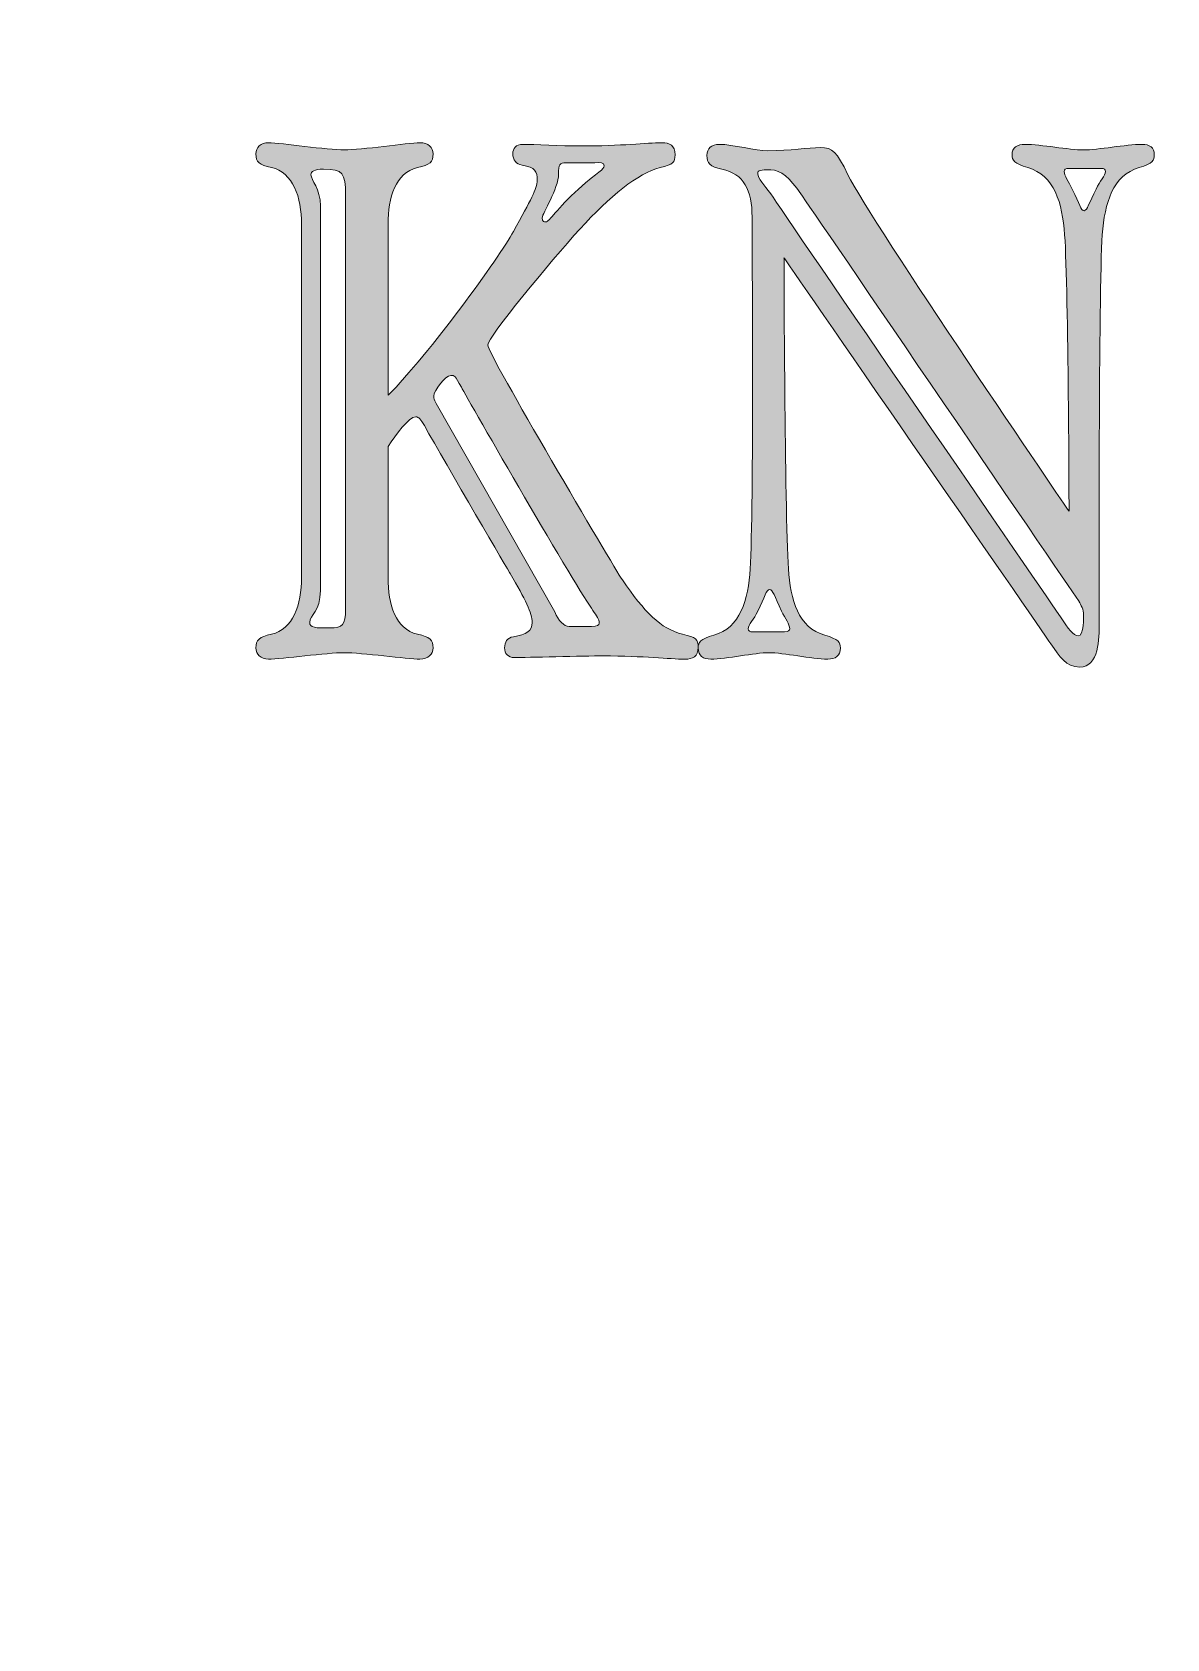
# Model space of a CAD drawing. Extents: x 68 to 882, y -1074 to 317.
# Drawn here: x 625.4 to 731.3, y -853.9 to -704 of the extents above; entities that cross this region are included whole.
import ezdxf

# ---------------------------------------------------------------- set-up
doc = ezdxf.new("R2010")
doc.units = 0
doc.header["$MEASUREMENT"] = 0
doc.layers.add('Layer 1', color=7, linetype='Continuous', lineweight=0)

# ---------------------------------------------------------------- blocks, each defined once
blk = doc.blocks.new('Block_8')
at = {"layer": 'Layer 1', "true_color": 0x000000, "transparency": 33554687}
h = blk.add_hatch(color=18, dxfattribs=at)
h.dxf.hatch_style = 2
edge = h.paths.add_edge_path()
edge.add_spline(control_points=[(675.2, -716.16), (674.61, -716.16), (674.5, -716.31), (674.5, -717.21), (674.5, -718.62), (672.98, -720.86), (672.98, -721.31), (672.98, -721.68), (673.15, -721.68), (673.33, -721.68), (673.62, -721.68), (674.38, -720.41), (676.37, -718.62), (678.24, -716.91), (678.76, -716.83), (678.76, -716.46), (678.76, -716.09), (678.41, -716.16), (677.89, -716.16), (677.89, -716.16), (675.2, -716.16), (675.2, -716.16)], knot_values=[0, 0, 0, 0, 1, 1, 1, 2, 2, 2, 3, 3, 3, 4, 4, 4, 5, 5, 5, 6, 6, 6, 7, 7, 7, 7], degree=3, periodic=0)
edge = h.paths.add_edge_path()
edge.add_spline(control_points=[(662.86, -737.94), (662.86, -738.17), (662.86, -738.24), (663.09, -738.62), (663.09, -738.62), (674.14, -758.09), (674.14, -758.09), (674.5, -758.91), (675.02, -759.43), (675.49, -759.43), (675.49, -759.43), (677.59, -759.43), (677.59, -759.43), (678.12, -759.43), (678.3, -759.35), (678.3, -759.13), (678.3, -758.76), (678.06, -758.46), (677.71, -757.94), (676.48, -756.37), (666.02, -738.24), (665.43, -737.12), (664.85, -736.01), (664.79, -736.01), (664.44, -736.01), (663.97, -736.01), (662.86, -737.42), (662.86, -737.94)], knot_values=[0, 0, 0, 0, 1, 1, 1, 2, 2, 2, 3, 3, 3, 4, 4, 4, 5, 5, 5, 6, 6, 6, 7, 7, 7, 8, 8, 8, 9, 9, 9, 9], degree=3, periodic=0)
edge = h.paths.add_edge_path()
edge.add_spline(control_points=[(654.62, -757.79), (654.62, -757.79), (654.62, -719.15), (654.62, -719.15), (654.62, -717.13), (654.38, -716.76), (652.57, -716.76), (651.69, -716.76), (651.4, -716.98), (651.4, -717.28), (651.4, -717.8), (652.28, -718.55), (652.28, -720.19), (652.28, -720.19), (652.28, -756.07), (652.28, -756.07), (652.28, -758.09), (651.28, -758.31), (651.28, -759.06), (651.28, -759.58), (651.81, -759.58), (653.16, -759.58), (654.38, -759.58), (654.62, -759.35), (654.62, -757.79)], knot_values=[0, 0, 0, 0, 1, 1, 1, 2, 2, 2, 3, 3, 3, 4, 4, 4, 5, 5, 5, 6, 6, 6, 7, 7, 7, 8, 8, 8, 8], degree=3, periodic=0)
edge = h.paths.add_edge_path()
edge.add_spline(control_points=[(661.98, -740.7), (661.63, -740.11), (661.46, -739.88), (661.17, -739.88), (660.52, -739.88), (659.35, -741.53), (658.59, -742.64), (658.59, -742.64), (658.59, -754.88), (658.59, -754.88), (658.59, -757.41), (659.29, -759.65), (661.34, -760.17), (662.51, -760.4), (662.8, -760.7), (662.8, -761.44), (662.8, -762.04), (662.33, -762.49), (661.57, -762.49), (660.41, -762.49), (656.08, -761.89), (654.5, -761.89), (652.92, -761.89), (648.65, -762.49), (647.43, -762.49), (646.72, -762.49), (646.26, -762.04), (646.26, -761.44), (646.26, -760.7), (646.55, -760.4), (647.72, -760.17), (649.71, -759.73), (650.52, -757.41), (650.52, -754.88), (650.52, -754.88), (650.52, -721.91), (650.52, -721.91), (650.52, -719.37), (649.71, -717.06), (647.72, -716.61), (646.55, -716.39), (646.26, -716.09), (646.26, -715.34), (646.26, -714.75), (646.72, -714.3), (647.43, -714.3), (648.65, -714.3), (652.92, -714.97), (654.5, -714.97), (656.08, -714.97), (660.41, -714.3), (661.57, -714.3), (662.33, -714.3), (662.8, -714.75), (662.8, -715.34), (662.8, -716.09), (662.51, -716.39), (661.34, -716.61), (659.29, -717.13), (658.59, -719.37), (658.59, -721.91), (658.59, -721.91), (658.59, -737.87), (658.59, -737.87), (662.39, -734.07), (669, -724.97), (670.29, -722.58), (671.92, -719.59), (672.51, -718.62), (672.51, -717.8), (672.51, -716.98), (672.33, -716.61), (671.1, -716.39), (670.52, -716.31), (670.23, -715.86), (670.23, -715.34), (670.23, -714.82), (670.52, -714.45), (671.16, -714.45), (672.16, -714.45), (674.85, -714.6), (676.48, -714.6), (680.46, -714.6), (682.68, -714.3), (684.14, -714.3), (684.9, -714.3), (685.37, -714.52), (685.37, -715.42), (685.37, -716.16), (685.25, -716.31), (683.97, -716.61), (681.92, -717.13), (679.29, -719.3), (676.48, -722.35), (673.74, -725.41), (667.89, -732.42), (667.89, -733.17), (667.89, -733.99), (679.58, -753.76), (680.46, -755.1), (682.51, -758.09), (684.03, -759.65), (686.07, -760.17), (687.36, -760.47), (687.53, -760.62), (687.53, -761.37), (687.53, -762.26), (687.01, -762.49), (686.31, -762.49), (684.79, -762.49), (682.56, -762.19), (678.65, -762.19), (676.95, -762.19), (671.4, -762.34), (670.4, -762.34), (669.76, -762.34), (669.47, -761.96), (669.47, -761.44), (669.47, -760.92), (669.7, -760.47), (670.29, -760.4), (671.51, -760.17), (672.04, -759.88), (672.04, -759.06), (672.04, -758.23), (671.4, -756.89), (669.99, -754.51), (669.99, -754.51), (664.03, -744.36), (661.98, -740.7)], knot_values=[0, 0, 0, 0, 1, 1, 1, 2, 2, 2, 3, 3, 3, 4, 4, 4, 5, 5, 5, 6, 6, 6, 7, 7, 7, 8, 8, 8, 9, 9, 9, 10, 10, 10, 11, 11, 11, 12, 12, 12, 13, 13, 13, 14, 14, 14, 15, 15, 15, 16, 16, 16, 17, 17, 17, 18, 18, 18, 19, 19, 19, 20, 20, 20, 21, 21, 21, 22, 22, 22, 23, 23, 23, 24, 24, 24, 25, 25, 25, 26, 26, 26, 27, 27, 27, 28, 28, 28, 29, 29, 29, 30, 30, 30, 31, 31, 31, 32, 32, 32, 33, 33, 33, 34, 34, 34, 35, 35, 35, 36, 36, 36, 37, 37, 37, 38, 38, 38, 39, 39, 39, 40, 40, 40, 41, 41, 41, 42, 42, 42, 43, 43, 43, 43], degree=3, periodic=0)
h = blk.add_hatch(color=18, dxfattribs=at)
h.dxf.hatch_style = 2
edge = h.paths.add_edge_path()
edge.add_spline(control_points=[(722.44, -718.62), (723.14, -720.04), (723.25, -720.64), (723.55, -720.64), (723.84, -720.64), (724.01, -719.89), (724.66, -718.62), (725.01, -717.88), (725.53, -717.36), (725.53, -716.98), (725.53, -716.76), (725.42, -716.69), (725.13, -716.69), (725.13, -716.69), (722.14, -716.69), (722.14, -716.69), (721.79, -716.69), (721.68, -716.83), (721.68, -716.98), (721.68, -717.36), (722.14, -717.95), (722.44, -718.62)], knot_values=[0, 0, 0, 0, 1, 1, 1, 2, 2, 2, 3, 3, 3, 4, 4, 4, 5, 5, 5, 6, 6, 6, 7, 7, 7, 7], degree=3, periodic=0)
edge = h.paths.add_edge_path()
edge.add_spline(control_points=[(694.31, -719.07), (695.78, -721.31), (720.51, -757.34), (721.33, -758.53), (722.09, -759.65), (722.49, -760.32), (723.02, -760.32), (723.55, -760.32), (723.49, -758.53), (723.49, -758.16), (723.49, -757.79), (723.08, -757.12), (723.08, -757.12), (723.08, -757.12), (698, -720.34), (697.12, -719.07), (696.07, -717.58), (695.25, -716.83), (694.31, -716.83), (693.32, -716.83), (693.09, -716.83), (693.09, -717.21), (693.09, -717.58), (693.67, -718.25), (694.31, -719.07)], knot_values=[0, 0, 0, 0, 1, 1, 1, 2, 2, 2, 3, 3, 3, 4, 4, 4, 5, 5, 5, 6, 6, 6, 7, 7, 7, 8, 8, 8, 8], degree=3, periodic=0)
edge = h.paths.add_edge_path()
edge.add_spline(control_points=[(695.31, -758.01), (694.66, -756.59), (694.49, -756), (694.2, -756), (693.9, -756), (693.73, -756.67), (693.09, -758.01), (692.74, -758.76), (692.21, -759.28), (692.21, -759.65), (692.21, -759.88), (692.33, -759.95), (692.68, -759.95), (692.68, -759.95), (695.6, -759.95), (695.6, -759.95), (695.95, -759.95), (696.07, -759.8), (696.07, -759.65), (696.07, -759.28), (695.66, -758.68), (695.31, -758.01)], knot_values=[0, 0, 0, 0, 1, 1, 1, 2, 2, 2, 3, 3, 3, 4, 4, 4, 5, 5, 5, 6, 6, 6, 7, 7, 7, 7], degree=3, periodic=0)
edge = h.paths.add_edge_path()
edge.add_spline(control_points=[(721.73, -722.88), (721.5, -719.89), (720.8, -717.36), (718.29, -716.61), (717, -716.24), (716.82, -715.94), (716.82, -715.42), (716.82, -714.75), (717.29, -714.45), (718.05, -714.45), (719.51, -714.45), (722.14, -714.97), (723.49, -714.97), (724.83, -714.97), (727.46, -714.45), (728.93, -714.45), (729.69, -714.45), (730.09, -714.75), (730.09, -715.42), (730.09, -715.94), (729.98, -716.24), (728.69, -716.61), (726.18, -717.36), (725.48, -719.89), (725.24, -722.88), (724.89, -728.4), (724.95, -755.77), (724.95, -759.13), (724.95, -760.55), (724.95, -763.23), (723.14, -763.23), (721.85, -763.23), (721.27, -762.26), (720.45, -761.07), (719.16, -759.2), (695.54, -725.04), (695.54, -725.04), (695.54, -725.04), (695.6, -748.54), (695.95, -754.06), (696.13, -756.97), (696.89, -759.58), (699.34, -760.25), (700.63, -760.62), (700.8, -760.92), (700.8, -761.44), (700.8, -762.19), (700.34, -762.49), (699.63, -762.49), (698.11, -762.49), (695.48, -761.89), (694.14, -761.89), (692.79, -761.89), (690.22, -762.49), (688.7, -762.49), (688, -762.49), (687.53, -762.19), (687.53, -761.44), (687.53, -760.92), (687.71, -760.62), (688.99, -760.25), (691.45, -759.58), (692.21, -756.97), (692.38, -754.06), (692.74, -748.54), (692.56, -723.77), (692.56, -721.24), (692.56, -718.7), (691.8, -717.21), (689.75, -716.76), (688.64, -716.54), (688.35, -716.16), (688.35, -715.49), (688.35, -714.82), (688.76, -714.45), (689.52, -714.45), (690.69, -714.45), (692.97, -715.04), (694.02, -715.04), (696.19, -715.04), (697.76, -714.75), (698.93, -714.75), (700.1, -714.75), (700.45, -715.12), (701.51, -717.28), (703.67, -721.68), (722.14, -748.69), (722.14, -748.69), (722.14, -748.69), (722.09, -728.4), (721.73, -722.88)], knot_values=[0, 0, 0, 0, 1, 1, 1, 2, 2, 2, 3, 3, 3, 4, 4, 4, 5, 5, 5, 6, 6, 6, 7, 7, 7, 8, 8, 8, 9, 9, 9, 10, 10, 10, 11, 11, 11, 12, 12, 12, 13, 13, 13, 14, 14, 14, 15, 15, 15, 16, 16, 16, 17, 17, 17, 18, 18, 18, 19, 19, 19, 20, 20, 20, 21, 21, 21, 22, 22, 22, 23, 23, 23, 24, 24, 24, 25, 25, 25, 26, 26, 26, 27, 27, 27, 28, 28, 28, 29, 29, 29, 30, 30, 30, 30], degree=3, periodic=0)
at = {"layer": 'Layer 1'}
for points, knots in [([(661.98, -740.7), (661.63, -740.11), (661.46, -739.88), (661.17, -739.88), (660.52, -739.88), (659.35, -741.53), (658.59, -742.64), (658.59, -742.64), (658.59, -754.88), (658.59, -754.88), (658.59, -757.41), (659.29, -759.65), (661.34, -760.17), (662.51, -760.4), (662.8, -760.7), (662.8, -761.44), (662.8, -762.04), (662.33, -762.49), (661.57, -762.49), (660.41, -762.49), (656.08, -761.89), (654.5, -761.89), (652.92, -761.89), (648.65, -762.49), (647.43, -762.49), (646.72, -762.49), (646.26, -762.04), (646.26, -761.44), (646.26, -760.7), (646.55, -760.4), (647.72, -760.17), (649.71, -759.73), (650.52, -757.41), (650.52, -754.88), (650.52, -754.88), (650.52, -721.91), (650.52, -721.91), (650.52, -719.37), (649.71, -717.06), (647.72, -716.61), (646.55, -716.39), (646.26, -716.09), (646.26, -715.34), (646.26, -714.75), (646.72, -714.3), (647.43, -714.3), (648.65, -714.3), (652.92, -714.97), (654.5, -714.97), (656.08, -714.97), (660.41, -714.3), (661.57, -714.3), (662.33, -714.3), (662.8, -714.75), (662.8, -715.34), (662.8, -716.09), (662.51, -716.39), (661.34, -716.61), (659.29, -717.13), (658.59, -719.37), (658.59, -721.91), (658.59, -721.91), (658.59, -737.87), (658.59, -737.87), (662.39, -734.07), (669, -724.97), (670.29, -722.58), (671.92, -719.59), (672.51, -718.62), (672.51, -717.8), (672.51, -716.98), (672.33, -716.61), (671.1, -716.39), (670.52, -716.31), (670.23, -715.86), (670.23, -715.34), (670.23, -714.82), (670.52, -714.45), (671.16, -714.45), (672.16, -714.45), (674.85, -714.6), (676.48, -714.6), (680.46, -714.6), (682.68, -714.3), (684.14, -714.3), (684.9, -714.3), (685.37, -714.52), (685.37, -715.42), (685.37, -716.16), (685.25, -716.31), (683.97, -716.61), (681.92, -717.13), (679.29, -719.3), (676.48, -722.35), (673.74, -725.41), (667.89, -732.42), (667.89, -733.17), (667.89, -733.99), (679.58, -753.76), (680.46, -755.1), (682.51, -758.09), (684.03, -759.65), (686.07, -760.17), (687.36, -760.47), (687.53, -760.62), (687.53, -761.37), (687.53, -762.26), (687.01, -762.49), (686.31, -762.49), (684.79, -762.49), (682.56, -762.19), (678.65, -762.19), (676.95, -762.19), (671.4, -762.34), (670.4, -762.34), (669.76, -762.34), (669.47, -761.96), (669.47, -761.44), (669.47, -760.92), (669.7, -760.47), (670.29, -760.4), (671.51, -760.17), (672.04, -759.88), (672.04, -759.06), (672.04, -758.23), (671.4, -756.89), (669.99, -754.51), (669.99, -754.51), (664.03, -744.36), (661.98, -740.7)], [0, 0, 0, 0, 1, 1, 1, 2, 2, 2, 3, 3, 3, 4, 4, 4, 5, 5, 5, 6, 6, 6, 7, 7, 7, 8, 8, 8, 9, 9, 9, 10, 10, 10, 11, 11, 11, 12, 12, 12, 13, 13, 13, 14, 14, 14, 15, 15, 15, 16, 16, 16, 17, 17, 17, 18, 18, 18, 19, 19, 19, 20, 20, 20, 21, 21, 21, 22, 22, 22, 23, 23, 23, 24, 24, 24, 25, 25, 25, 26, 26, 26, 27, 27, 27, 28, 28, 28, 29, 29, 29, 30, 30, 30, 31, 31, 31, 32, 32, 32, 33, 33, 33, 34, 34, 34, 35, 35, 35, 36, 36, 36, 37, 37, 37, 38, 38, 38, 39, 39, 39, 40, 40, 40, 41, 41, 41, 42, 42, 42, 43, 43, 43, 43]), ([(721.73, -722.88), (721.5, -719.89), (720.8, -717.36), (718.29, -716.61), (717, -716.24), (716.82, -715.94), (716.82, -715.42), (716.82, -714.75), (717.29, -714.45), (718.05, -714.45), (719.51, -714.45), (722.14, -714.97), (723.49, -714.97), (724.83, -714.97), (727.46, -714.45), (728.93, -714.45), (729.69, -714.45), (730.09, -714.75), (730.09, -715.42), (730.09, -715.94), (729.98, -716.24), (728.69, -716.61), (726.18, -717.36), (725.48, -719.89), (725.24, -722.88), (724.89, -728.4), (724.95, -755.77), (724.95, -759.13), (724.95, -760.55), (724.95, -763.23), (723.14, -763.23), (721.85, -763.23), (721.27, -762.26), (720.45, -761.07), (719.16, -759.2), (695.54, -725.04), (695.54, -725.04), (695.54, -725.04), (695.6, -748.54), (695.95, -754.06), (696.13, -756.97), (696.89, -759.58), (699.34, -760.25), (700.63, -760.62), (700.8, -760.92), (700.8, -761.44), (700.8, -762.19), (700.34, -762.49), (699.63, -762.49), (698.11, -762.49), (695.48, -761.89), (694.14, -761.89), (692.79, -761.89), (690.22, -762.49), (688.7, -762.49), (688, -762.49), (687.53, -762.19), (687.53, -761.44), (687.53, -760.92), (687.71, -760.62), (688.99, -760.25), (691.45, -759.58), (692.21, -756.97), (692.38, -754.06), (692.74, -748.54), (692.56, -723.77), (692.56, -721.24), (692.56, -718.7), (691.8, -717.21), (689.75, -716.76), (688.64, -716.54), (688.35, -716.16), (688.35, -715.49), (688.35, -714.82), (688.76, -714.45), (689.52, -714.45), (690.69, -714.45), (692.97, -715.04), (694.02, -715.04), (696.19, -715.04), (697.76, -714.75), (698.93, -714.75), (700.1, -714.75), (700.45, -715.12), (701.51, -717.28), (703.67, -721.68), (722.14, -748.69), (722.14, -748.69), (722.14, -748.69), (722.09, -728.4), (721.73, -722.88)], [0, 0, 0, 0, 1, 1, 1, 2, 2, 2, 3, 3, 3, 4, 4, 4, 5, 5, 5, 6, 6, 6, 7, 7, 7, 8, 8, 8, 9, 9, 9, 10, 10, 10, 11, 11, 11, 12, 12, 12, 13, 13, 13, 14, 14, 14, 15, 15, 15, 16, 16, 16, 17, 17, 17, 18, 18, 18, 19, 19, 19, 20, 20, 20, 21, 21, 21, 22, 22, 22, 23, 23, 23, 24, 24, 24, 25, 25, 25, 26, 26, 26, 27, 27, 27, 28, 28, 28, 29, 29, 29, 30, 30, 30, 30]), ([(675.2, -716.16), (674.61, -716.16), (674.5, -716.31), (674.5, -717.21), (674.5, -718.62), (672.98, -720.86), (672.98, -721.31), (672.98, -721.68), (673.15, -721.68), (673.33, -721.68), (673.62, -721.68), (674.38, -720.41), (676.37, -718.62), (678.24, -716.91), (678.76, -716.83), (678.76, -716.46), (678.76, -716.09), (678.41, -716.16), (677.89, -716.16), (677.89, -716.16), (675.2, -716.16), (675.2, -716.16)], [0, 0, 0, 0, 1, 1, 1, 2, 2, 2, 3, 3, 3, 4, 4, 4, 5, 5, 5, 6, 6, 6, 7, 7, 7, 7]), ([(722.44, -718.62), (723.14, -720.04), (723.25, -720.64), (723.55, -720.64), (723.84, -720.64), (724.01, -719.89), (724.66, -718.62), (725.01, -717.88), (725.53, -717.36), (725.53, -716.98), (725.53, -716.76), (725.42, -716.69), (725.13, -716.69), (725.13, -716.69), (722.14, -716.69), (722.14, -716.69), (721.79, -716.69), (721.68, -716.83), (721.68, -716.98), (721.68, -717.36), (722.14, -717.95), (722.44, -718.62)], [0, 0, 0, 0, 1, 1, 1, 2, 2, 2, 3, 3, 3, 4, 4, 4, 5, 5, 5, 6, 6, 6, 7, 7, 7, 7]), ([(654.62, -757.79), (654.62, -757.79), (654.62, -719.15), (654.62, -719.15), (654.62, -717.13), (654.38, -716.76), (652.57, -716.76), (651.69, -716.76), (651.4, -716.98), (651.4, -717.28), (651.4, -717.8), (652.28, -718.55), (652.28, -720.19), (652.28, -720.19), (652.28, -756.07), (652.28, -756.07), (652.28, -758.09), (651.28, -758.31), (651.28, -759.06), (651.28, -759.58), (651.81, -759.58), (653.16, -759.58), (654.38, -759.58), (654.62, -759.35), (654.62, -757.79)], [0, 0, 0, 0, 1, 1, 1, 2, 2, 2, 3, 3, 3, 4, 4, 4, 5, 5, 5, 6, 6, 6, 7, 7, 7, 8, 8, 8, 8]), ([(694.31, -719.07), (695.78, -721.31), (720.51, -757.34), (721.33, -758.53), (722.09, -759.65), (722.49, -760.32), (723.02, -760.32), (723.55, -760.32), (723.49, -758.53), (723.49, -758.16), (723.49, -757.79), (723.08, -757.12), (723.08, -757.12), (723.08, -757.12), (698, -720.34), (697.12, -719.07), (696.07, -717.58), (695.25, -716.83), (694.31, -716.83), (693.32, -716.83), (693.09, -716.83), (693.09, -717.21), (693.09, -717.58), (693.67, -718.25), (694.31, -719.07)], [0, 0, 0, 0, 1, 1, 1, 2, 2, 2, 3, 3, 3, 4, 4, 4, 5, 5, 5, 6, 6, 6, 7, 7, 7, 8, 8, 8, 8]), ([(662.86, -737.94), (662.86, -738.17), (662.86, -738.24), (663.09, -738.62), (663.09, -738.62), (674.14, -758.09), (674.14, -758.09), (674.5, -758.91), (675.02, -759.43), (675.49, -759.43), (675.49, -759.43), (677.59, -759.43), (677.59, -759.43), (678.12, -759.43), (678.3, -759.35), (678.3, -759.13), (678.3, -758.76), (678.06, -758.46), (677.71, -757.94), (676.48, -756.37), (666.02, -738.24), (665.43, -737.12), (664.85, -736.01), (664.79, -736.01), (664.44, -736.01), (663.97, -736.01), (662.86, -737.42), (662.86, -737.94)], [0, 0, 0, 0, 1, 1, 1, 2, 2, 2, 3, 3, 3, 4, 4, 4, 5, 5, 5, 6, 6, 6, 7, 7, 7, 8, 8, 8, 9, 9, 9, 9]), ([(695.31, -758.01), (694.66, -756.59), (694.49, -756), (694.2, -756), (693.9, -756), (693.73, -756.67), (693.09, -758.01), (692.74, -758.76), (692.21, -759.28), (692.21, -759.65), (692.21, -759.88), (692.33, -759.95), (692.68, -759.95), (692.68, -759.95), (695.6, -759.95), (695.6, -759.95), (695.95, -759.95), (696.07, -759.8), (696.07, -759.65), (696.07, -759.28), (695.66, -758.68), (695.31, -758.01)], [0, 0, 0, 0, 1, 1, 1, 2, 2, 2, 3, 3, 3, 4, 4, 4, 5, 5, 5, 6, 6, 6, 7, 7, 7, 7])]:
    blk.add_open_spline(points, degree=3, knots=knots, dxfattribs=at)
blk = doc.blocks.new('Block_0')
at = {"layer": 'Layer 1', "color": 1, "lineweight": 35, "true_color": 0xff0000}
blk.add_open_spline([(675.92, 317.38), (675.92, 317.38), (269.82, 317.38), (269.82, 317.38), (269.82, 317.38), (68.48, 31.58), (68.48, 31.58), (68.48, 31.58), (68.48, -1074.32), (68.48, -1074.32), (68.48, -1074.32), (881.67, -1074.32), (881.67, -1074.32), (881.67, -1074.32), (881.67, 31.33), (881.67, 31.33), (881.67, 31.33), (675.92, 317.38), (675.92, 317.38)], degree=3, knots=[0, 0, 0, 0, 1, 1, 1, 2, 2, 2, 3, 3, 3, 4, 4, 4, 5, 5, 5, 6, 6, 6, 6], dxfattribs=at)
at = {"layer": 'Layer 1'}
blk.add_blockref('Block_8', (0, 0), dxfattribs=at)

msp = doc.modelspace()

# ---------------------------------------------------------------- block references
at = {"layer": 'Layer 1'}
msp.add_blockref('Block_0', (0, 0), dxfattribs=at)

doc.saveas('drawing.dxf')
